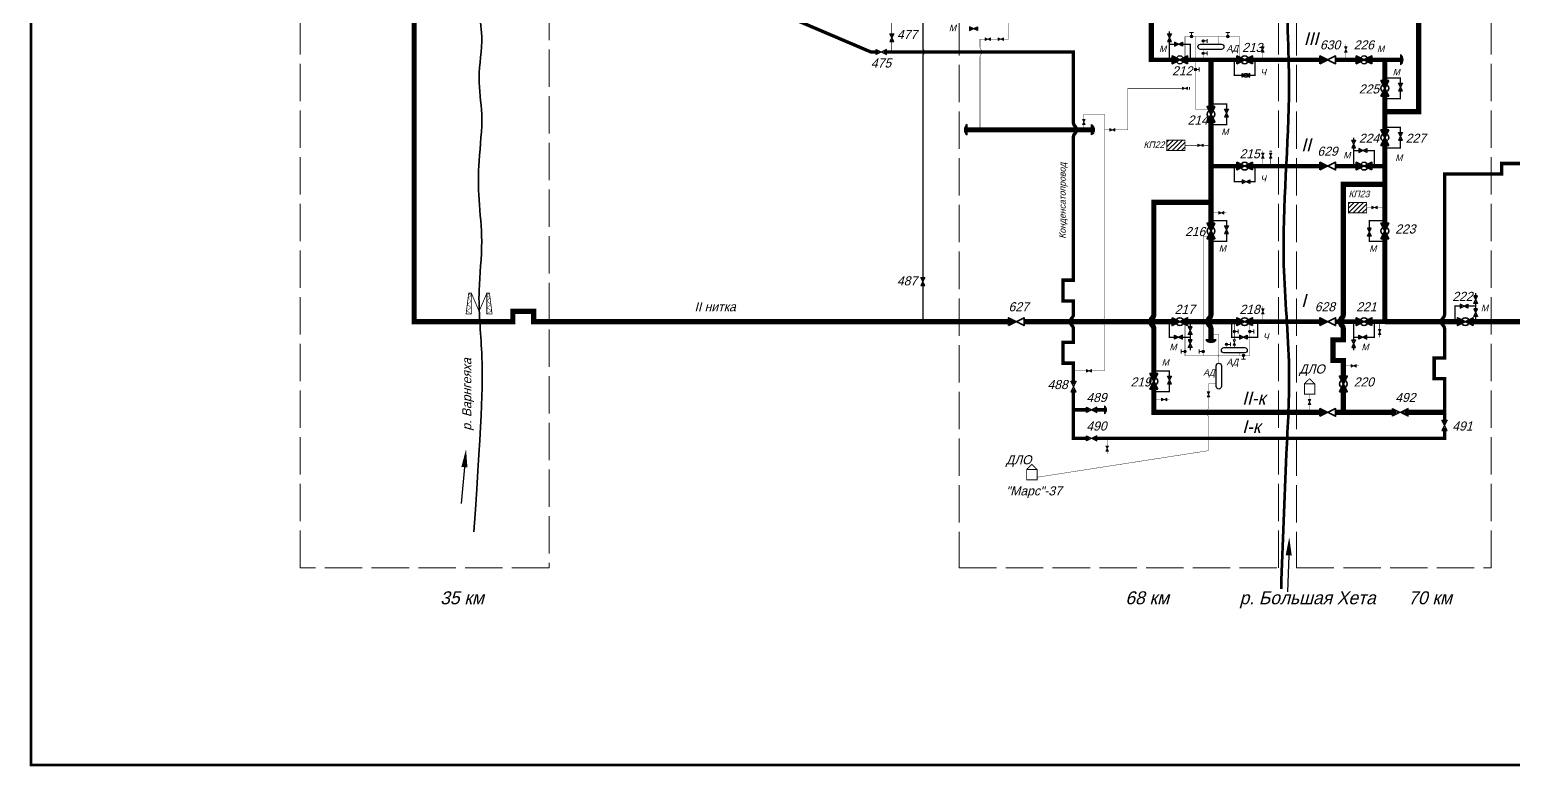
# Model space of a CAD drawing. Header units: millimetres. Extents: x 0 to 3108, y -1 to 580.
# Drawn here: x 1069 to 1640, y -1 to 284 of the extents above; entities that cross this region are included whole.
import ezdxf

# ---------------------------------------------------------------- set-up
doc = ezdxf.new("R2010")
doc.units = ezdxf.units.MM
doc.header["$MEASUREMENT"] = 0
doc.linetypes.add('ACAD_ISO02W100', pattern=[15, 12, -3])
for name, color, linetype in [('АД', 7, 'Continuous'), ('Вентили', 7, 'Continuous'), ('ДЛО', 7, 'Continuous'), ('Емкости', 7, 'Continuous'), ('Заглушки сферич.', 7, 'Continuous'), ('Задвижки ручн.ВД', 7, 'Continuous'), ('Клапаны обр.', 7, 'Continuous'), ('КП', 7, 'Continuous'), ('Краны шар.ВД', 7, 'Continuous'), ('Площадки', 7, 'Continuous'), ('Рамка', 7, 'Continuous'), ('Трубы 0057', 7, 'Continuous'), ('Трубы 0108', 7, 'Continuous'), ('Трубы 0114', 7, 'Continuous'), ('Трубы 0159', 7, 'Continuous'), ('Трубы 0325', 7, 'Continuous'), ('Трубы 0529', 7, 'Continuous'), ('Трубы 0720', 7, 'Continuous')]:
    doc.layers.add(name, color=color, linetype=linetype)
doc.layers.add('Штрих.', color=7, linetype='ACAD_ISO02W100', lineweight=15)
doc.styles.add('# елементов', font='ruslat.shx', dxfattribs={"oblique": 15, "height": 2.5})
doc.styles.add('# елементов 3.5', font='ruslat.shx', dxfattribs={"oblique": 15, "height": 3.5})
doc.styles.add('Наим. объектов', font='ruslat.shx', dxfattribs={"oblique": 15, "height": 3.5})
doc.styles.add('Рамка 5', font='ruslat.shx', dxfattribs={"oblique": 15, "height": 5})

# ---------------------------------------------------------------- blocks, each defined once
blk = doc.blocks.new('Задвижка ручн.ВД')
at = {"layer": 'Задвижки ручн.ВД', "linetype": 'ByBlock', "lineweight": -2}
h = blk.add_hatch(color=0, dxfattribs=at)
edge = h.paths.add_edge_path()
edge.add_ellipse((0.5, 0), major_axis=(0.177, 0.177), ratio=1, start_angle=108.43495, end_angle=135, ccw=False)
edge.add_line((0.276, 0.112), (0, 0.25))
edge.add_line((0, 0.25), (0, -0.25))
edge.add_line((0, -0.25), (0.276, -0.112))
edge.add_ellipse((0.5, 0), major_axis=(-0.177, 0.177), ratio=1, start_angle=45, end_angle=71.56505, ccw=False)
edge = h.paths.add_edge_path()
edge.add_line((0.5, 0), (0.276, 0.112))
edge.add_ellipse((0.5, 0), major_axis=(0.177, 0.177), ratio=1, start_angle=108.43495, end_angle=135)
edge.add_ellipse((0.5, 0), major_axis=(-0.177, 0.177), ratio=1, start_angle=45, end_angle=71.56505)
edge.add_line((0.276, -0.112), (0.5, 0))
edge = h.paths.add_edge_path()
edge.add_line((0.5, 0), (0.724, -0.112))
edge.add_ellipse((0.5, 0), major_axis=(0.177, 0.177), ratio=1, start_angle=288.43495, end_angle=315)
edge.add_ellipse((0.5, 0), major_axis=(-0.177, 0.177), ratio=1, start_angle=225, end_angle=251.56505)
edge.add_line((0.724, 0.112), (0.5, 0))
edge = h.paths.add_edge_path()
edge.add_ellipse((0.5, 0), major_axis=(0.177, 0.177), ratio=1, start_angle=288.43495, end_angle=315, ccw=False)
edge.add_line((0.724, -0.112), (1, -0.25))
edge.add_line((1, -0.25), (1, 0.25))
edge.add_line((1, 0.25), (0.724, 0.112))
edge.add_ellipse((0.5, 0), major_axis=(-0.177, 0.177), ratio=1, start_angle=225, end_angle=251.56505, ccw=False)
at = {"layer": 'Задвижки ручн.ВД', "color": 0, "linetype": 'ByBlock', "lineweight": -2}
blk.add_lwpolyline([(1, 0.25), (0, -0.25), (0, 0.25), (1, -0.25)], close=True, dxfattribs=at)
blk = doc.blocks.new('Кран шар.ВД')
at = {"layer": 'Краны шар.ВД', "linetype": 'ByBlock', "lineweight": -2}
h = blk.add_hatch(color=0, dxfattribs=at)
edge = h.paths.add_edge_path()
edge.add_ellipse((0.5, 0), major_axis=(0.177, 0.177), ratio=1, start_angle=108.43495, end_angle=135, ccw=False)
edge.add_line((0.276, 0.112), (0, 0.25))
edge.add_line((0, 0.25), (0, -0.25))
edge.add_line((0, -0.25), (0.276, -0.112))
edge.add_ellipse((0.5, 0), major_axis=(-0.177, 0.177), ratio=1, start_angle=45, end_angle=71.56505, ccw=False)
edge = h.paths.add_edge_path()
edge.add_line((0.5, 0), (0.276, 0.112))
edge.add_ellipse((0.5, 0), major_axis=(0.177, 0.177), ratio=1, start_angle=108.43495, end_angle=135)
edge.add_ellipse((0.5, 0), major_axis=(-0.177, 0.177), ratio=1, start_angle=45, end_angle=71.56505)
edge.add_line((0.276, -0.112), (0.5, 0))
edge = h.paths.add_edge_path()
edge.add_line((0.5, 0), (0.724, -0.112))
edge.add_ellipse((0.5, 0), major_axis=(0.177, 0.177), ratio=1, start_angle=288.43495, end_angle=315)
edge.add_ellipse((0.5, 0), major_axis=(-0.177, 0.177), ratio=1, start_angle=225, end_angle=251.56505)
edge.add_line((0.724, 0.112), (0.5, 0))
edge = h.paths.add_edge_path()
edge.add_ellipse((0.5, 0), major_axis=(0.177, 0.177), ratio=1, start_angle=288.43495, end_angle=315, ccw=False)
edge.add_line((0.724, -0.112), (1, -0.25))
edge.add_line((1, -0.25), (1, 0.25))
edge.add_line((1, 0.25), (0.724, 0.112))
edge.add_ellipse((0.5, 0), major_axis=(-0.177, 0.177), ratio=1, start_angle=225, end_angle=251.56505, ccw=False)
at = {"layer": 'Краны шар.ВД', "color": 0, "linetype": 'ByBlock', "lineweight": -2}
blk.add_lwpolyline([(0, 0.25), (1, -0.25), (1, 0.25), (0, -0.25)], close=True, dxfattribs=at)
blk.add_lwpolyline([(0.25, 0, 1), (0.75, 0, 1), (0.25, 0)], format="xyb", close=True, dxfattribs=at)
blk = doc.blocks.new('КП')
at = {"layer": 'Емкости', "linetype": 'ByBlock', "lineweight": -2}
h = blk.add_hatch(dxfattribs=at)
h.set_pattern_fill('ANSI31', color=0, scale=10, angle=180, style=0)
h.set_pattern_definition([(225, (927, 327), (0.8838835, -0.8838835), [])])
h.paths.add_polyline_path([(7, 2), (0, 2), (0, -2), (7, -2)])
at = {"layer": 'Емкости', "color": 0, "linetype": 'ByBlock', "lineweight": -2, "const_width": 0.35}
blk.add_lwpolyline([(7, -2), (0, -2), (0, 2), (7, 2)], close=True, dxfattribs=at)
blk = doc.blocks.new('Заглушка сфер.')
at = {"layer": 'Заглушки сферич.', "linetype": 'ByBlock', "lineweight": -2}
blk.add_hatch(color=0, dxfattribs=at).paths.add_polyline_path([(0, 0.5, 0.5), (0, -0.5)])
at = {"layer": 'Заглушки сферич.', "color": 0, "linetype": 'ByBlock', "lineweight": -2}
blk.add_line((0, -0.5), (0, 0.5), dxfattribs=at)
blk.add_arc((0.375, 0), 0.625, 126.8699, 233.1301, dxfattribs=at)
blk = doc.blocks.new('АД')
at = {"layer": 'АД', "color": 0, "linetype": 'ByBlock', "lineweight": -2}
blk.add_lwpolyline([(0.9, -0.1), (0.1, -0.1, -1), (0.1, 0.1), (0.9, 0.1, -1)], format="xyb", close=True, dxfattribs=at)
blk = doc.blocks.new('Вентиль')
at = {"layer": 'Вентили', "linetype": 'ByBlock', "lineweight": -2}
blk.add_hatch(color=0, dxfattribs=at).paths.add_polyline_path([(1, 0, 1), (0, 0, 1)])
at = {"layer": 'Вентили', "color": 0, "linetype": 'ByBlock', "lineweight": -2}
for points in [[(-0.25, 1.5), (1.25, 1.5)], [(0.5, 0.5), (0.5, 1.5)]]:
    blk.add_lwpolyline(points, dxfattribs=at)
blk.add_lwpolyline([(0, 0, 1), (1, 0, 1)], format="xyb", close=True, dxfattribs=at)
blk = doc.blocks.new('Пересеч. 057-720')
at = {"layer": 'Трубы 0057', "const_width": 0.15}
blk.add_lwpolyline([(-1.95, 0, -0.148069), (-1.12, -0.25), (-0.83, -0.45, 0.302776), (0.83, -0.45), (1.12, -0.25, -0.148069), (1.95, 0)], format="xyb", dxfattribs=at)
blk = doc.blocks.new('Пересеч. 720-159')
at = {"layer": 'Трубы 0720', "const_width": 2}
blk.add_lwpolyline([(-2.83, 0, -0.198912), (-1.41, -0.59), (-1.41, -0.59, 0.414214), (1.41, -0.59), (1.41, -0.59, -0.198912), (2.83, 0)], format="xyb", dxfattribs=at)
blk = doc.blocks.new('Клапан обр.')
at = {"layer": 'Клапаны обр.', "linetype": 'ByBlock', "lineweight": -2}
blk.add_hatch(color=0, dxfattribs=at).paths.add_polyline_path([(0, 0.25), (0, -0.25), (0.5, 0)])
at = {"layer": 'Клапаны обр.', "color": 0, "linetype": 'ByBlock', "lineweight": -2}
blk.add_lwpolyline([(0, -0.25), (0, 0.25), (1, -0.25), (1, 0.25)], close=True, dxfattribs=at)
blk = doc.blocks.new('Пересеч. 325-720')
at = {"layer": 'Трубы 0325', "color": 0, "linetype": 'ByBlock', "lineweight": -2, "const_width": 1.3}
blk.add_lwpolyline([(-2.83, 0, -0.198912), (-1.41, -0.59), (-1.41, -0.59, 0.414214), (1.41, -0.59), (1.41, -0.59, -0.198912), (2.83, 0)], format="xyb", dxfattribs=at)
blk = doc.blocks.new('Пересеч. 159-114')
at = {"layer": 'Трубы 0159', "const_width": 0.5}
blk.add_lwpolyline([(-1.41, 0, -0.198912), (-0.71, -0.29), (-0.71, -0.29, 0.414214), (0.71, -0.29), (0.71, -0.29, -0.198912), (1.41, 0)], format="xyb", dxfattribs=at)
blk = doc.blocks.new('Пересеч. 057-114')
at = {"layer": 'Трубы 0057', "const_width": 0.15}
blk.add_lwpolyline([(-0.71, 0, -0.198912), (-0.35, -0.15), (-0.35, -0.15, 0.414214), (0.35, -0.15), (0.35, -0.15, -0.198912), (0.71, 0)], format="xyb", dxfattribs=at)
blk = doc.blocks.new('ДЛО')
at = {"layer": 'ДЛО', "color": 0, "linetype": 'ByBlock', "lineweight": -2, "const_width": 0.35}
blk.add_lwpolyline([(2, 0), (-2, 0), (-2, 4), (0, 6), (2, 4)], close=True, dxfattribs=at)
blk.add_lwpolyline([(-2, 4), (2, 4)], dxfattribs=at)

msp = doc.modelspace()

# ---------------------------------------------------------------- linework, layer by layer
at = {"layer": 'Задвижки ручн.ВД', "lineweight": 15}
for p, q in [((1515.75, 261.5), (1515.75, 260.5)), ((1546.5, 236.75), (1547.5, 236.75))]:
    msp.add_line(p, q, dxfattribs=at)
at = {"layer": 'Площадки', "color": 5, "lineweight": 25}
for p, q in [((1236.33, 114.86), (1235.04, 100.93)), ((1553.95, 80.84), (1553.51, 66.85))]:
    msp.add_line(p, q, dxfattribs=at)
at = {"layer": 'Площадки', "const_width": 0.3}
for points in [[(1238, 182), (1237, 174), (1239, 174), (1239, 182)], [(1245, 174), (1245, 182), (1246, 182), (1247, 174)]]:
    msp.add_lwpolyline(points, close=True, dxfattribs=at)
at = {"layer": 'Площадки'}
for points, const_width in [([(1239, 174), (1237.15, 175.23), (1239, 176.38), (1237.45, 177.63), (1239, 179), (1237.78, 180.22), (1239, 181), (1238, 182)], 0.15), ([(1239, 182), (1242, 175), (1245, 182)], 0.3), ([(1245, 174), (1246.85, 175.23), (1245, 176.38), (1246.55, 177.63), (1245, 179), (1246.22, 180.22), (1245, 181), (1246, 182)], 0.15)]:
    msp.add_lwpolyline(points, dxfattribs=dict(at, const_width=const_width))
at = {"layer": 'Площадки', "color": 5, "lineweight": 100}
msp.add_spline([(1559, 460), (1554, 376), (1554, 345), (1553, 304), (1554, 262), (1552, 193), (1554, 153), (1553, 120), (1551, 68)], degree=3, dxfattribs=at)
at = {"layer": 'Площадки', "color": 5, "lineweight": 35}
msp.add_open_spline([(1255, 445), (1250, 434), (1250, 417), (1252, 398), (1250, 386), (1249, 374), (1249.1, 361.93), (1245.49, 349.5), (1245.07, 334.98), (1243.91, 320.34), (1243.36, 305.66), (1241.25, 292.66), (1243.97, 279.35), (1241.02, 265.66), (1243.9, 249.68), (1241.67, 234.02), (1241.71, 217.65), (1243.75, 201.01), (1241.11, 181.34), (1243.68, 156.65), (1243.31, 138.3), (1240, 90)], degree=3, knots=[0, 0, 0, 0, 33.734256, 48.052077, 64.176592, 74.616899, 85.797239, 100.11506, 113.153464, 129.184684, 144.21798, 157.256385, 168.301746, 184.332966, 198.368635, 216.396391, 231.396391, 247.42761, 266.453908, 290.474732, 321.557276, 321.557276, 321.557276, 321.557276], dxfattribs=at)
at = {"layer": 'Площадки', "color": 5, "lineweight": 25}
for points in [[(1237.5, 114.76), (1235.17, 114.97), (1236.98, 121.83)], [(1555.11, 80.81), (1552.78, 80.88), (1554.16, 87.84)]]:
    msp.add_solid(points, dxfattribs=at)
at = {"layer": 'Рамка', "const_width": 1}
msp.add_lwpolyline([(1069.33, 0), (1069.33, 579), (2064.67, 579), (2064.67, 0)], close=True, dxfattribs=at)
at = {"layer": 'Трубы 0057', "const_width": 0.15}
for points in [[(1446, 290), (1446, 280), (1444, 280)], [(1514, 272), (1514, 281), (1535, 281), (1535, 272)], [(1518, 281), (1518, 253), (1524, 253)], [(1527, 278), (1527, 281)], [(1437, 280), (1435, 280), (1435, 276.95)], [(1442, 280), (1439, 280)], [(1521, 280), (1521, 278)], [(1521, 276), (1521, 272)], [(1544, 277), (1544, 278)], [(1544, 272), (1544, 275)], [(1576, 277), (1576, 278)], [(1576, 272), (1576, 275)], [(1435, 273.05), (1435, 245)], [(1487, 245), (1492, 245), (1492, 261), (1513, 261)], [(1475, 249.05), (1475, 251.05), (1483, 251.05), (1483, 172.95)], [(1475, 245), (1475, 247)], [(1483, 245), (1485, 245)], [(1514, 239), (1519, 239)], [(1521, 239), (1524, 239)], [(1544, 236), (1544, 237)], [(1544, 231), (1544, 234)], [(1547, 231), (1547, 234)], [(1524, 213), (1527, 213)], [(1529, 213), (1530, 213)], [(1584, 215), (1586, 215)], [(1588, 215), (1591, 215)], [(1524, 204), (1521, 204), (1521, 158)], [(1544, 176), (1544, 177)], [(1544, 171), (1544, 174)], [(1483, 169.05), (1483, 152)], [(1539, 171), (1539, 158), (1514, 158), (1514, 171)], [(1524, 166), (1527, 166), (1527, 158.71)], [(1533, 171), (1533, 164)], [(1589, 171), (1589, 168)], [(1589, 166), (1589, 165)], [(1530, 163), (1530, 161)], [(1533, 162), (1533, 161)], [(1527, 157.29), (1527, 155)], [(1535, 159), (1535, 158)], [(1476, 152), (1471, 152)], [(1483, 152), (1478, 152)], [(1575, 154), (1578, 154)], [(1580, 154), (1581, 154)], [(1562, 141), (1562, 143)], [(1502, 141), (1505, 141)], [(1507, 141), (1508, 141)], [(1562, 136), (1562, 139)], [(1523, 134.05), (1523, 121.25)], [(1484, 126), (1484, 123)], [(1484, 121), (1484, 120)]]:
    msp.add_lwpolyline(points, dxfattribs=at)
at = {"layer": 'Трубы 0057'}
for points in [[(1523, 144, 0.15, 0.15, 0), (1523, 147, 0.15, 0.15, 0), (1526, 147, 0, 0, 0)], [(1523, 137.95, 0.15, 0.15, 0), (1523, 142, 0.15, 0.15, 0)], [(1523, 121.25, 0.15, 0.15, 0), (1457, 111, 0, 0, 0)]]:
    msp.add_lwpolyline(points, format="xyseb", dxfattribs=at)
at = {"layer": 'Трубы 0108', "color": 5, "const_width": 0.3}
for points in [[(1401, 282), (1401, 325.56)], [(1401, 275), (1401, 279)]]:
    msp.add_lwpolyline(points, dxfattribs=at)
at = {"layer": 'Трубы 0159', "const_width": 0.5}
for points in [[(1413, 276.41), (1413, 320.44)], [(1508, 282), (1508, 283)], [(1508, 272), (1508, 279)], [(1510, 278), (1508, 278)], [(1516, 272), (1516, 278), (1513, 278)], [(1413, 188), (1413, 273.59)], [(1533, 272), (1533, 266), (1536, 266)], [(1591, 257), (1597, 257), (1597, 260)], [(1524, 247), (1530, 247), (1530, 250)], [(1579, 241), (1579, 242)], [(1591, 238), (1597, 238), (1597, 241)], [(1579, 231), (1579, 238)], [(1581, 237), (1579, 237)], [(1587, 231), (1587, 237), (1584, 237)], [(1533, 231), (1533, 225), (1536, 225)], [(1591, 210), (1585, 210), (1585, 207)], [(1524, 202), (1530, 202), (1530, 205)], [(1413, 171), (1413, 185)], [(1618, 171), (1618, 177), (1620, 177)], [(1623, 177), (1626, 177)], [(1626, 181), (1626, 182)], [(1626, 176), (1626, 178)], [(1626, 171), (1626, 173)], [(1508, 171), (1508, 165), (1510, 165)], [(1516, 171), (1516, 169)], [(1516, 166), (1516, 164)], [(1532, 171), (1532, 165), (1535, 165)], [(1579, 171), (1579, 164)], [(1587, 171), (1587, 165), (1584, 165)], [(1513, 165), (1516, 165)], [(1516, 161), (1516, 160)], [(1581, 165), (1579, 165)], [(1579, 161), (1579, 160)], [(1502, 144), (1508, 144), (1508, 147)]]:
    msp.add_lwpolyline(points, dxfattribs=at)
at = {"layer": 'Трубы 0159'}
for points in [[(1539, 266, 0.5, 0.5, 0), (1541, 266, 0.5, 0.5, 0), (1541, 272, 0, 0, 0)], [(1597, 263, 0.5, 0.5, 0), (1597, 265, 0.5, 0.5, 0), (1591, 265, 0, 0, 0)], [(1530, 253, 0.5, 0.5, 0), (1530, 255, 0.5, 0.5, 0), (1524, 255, 0, 0, 0)], [(1597, 244, 0.5, 0.5, 0), (1597, 246, 0.5, 0.5, 0), (1591, 246, 0, 0, 0)], [(1539, 225, 0.5, 0.5, 0), (1541, 225, 0.5, 0.5, 0), (1541, 231, 0, 0, 0)], [(1530, 208, 0.5, 0.5, 0), (1530, 210, 0.5, 0.5, 0), (1524, 210, 0, 0, 0)], [(1585, 204, 0.5, 0.5, 0), (1585, 202, 0.5, 0.5, 0), (1591, 202, 0, 0, 0)], [(1538, 165, 0.5, 0.5, 0), (1542, 165, 0.5, 0.5, 0), (1542, 171, 0, 0, 0)], [(1508, 150, 0.5, 0.5, 0), (1508, 152, 0.5, 0.5, 0), (1502, 152, 0, 0, 0)]]:
    msp.add_lwpolyline(points, format="xyseb", dxfattribs=at)
at = {"layer": 'Трубы 0325', "color": 1}
for points in [[(1255, 327, 1.3, 1.3, 0), (1271, 327, 1.3, 1.3, 0), (1283.93, 321.49, 1.3, 1.3, 0), (1285.5, 325.17, 1.3, 1.3, 0), (1292.86, 322.03, 1.3, 1.3, 0), (1291.29, 318.35, 1.3, 1.3, 0), (1298.65, 315.22, 1.3, 1.3, 0), (1300.22, 318.9, 1.3, 1.3, 0), (1307.58, 315.76, 1.3, 1.3, 0), (1306.01, 312.08, 1.3, 1.3, 0), (1313.37, 308.94, 1.3, 1.3, 0), (1314.94, 312.62, 1.3, 1.3, 0), (1322.3, 309.48, 1.3, 1.3, 0), (1320.73, 305.81, 1.3, 1.3, 0), (1354.35, 291.47, 1.3, 1.3, 0), (1355.92, 295.15, 1.3, 1.3, 0), (1363.28, 292.02, 1.3, 1.3, 0), (1361.71, 288.34, 1.3, 1.3, 0), (1393, 275, 1.3, 1.3, 0), (1395, 275, 0, 0, 0)], [(1471, 247.83, 1.3, 1.3, 0), (1471, 275, 1.3, 1.3, 0), (1399, 275, 0, 0, 0)], [(1471, 173.83, 1.3, 1.3, 0), (1471, 179, 1.3, 1.3, 0), (1467, 179, 1.3, 1.3, 0), (1467, 187, 1.3, 1.3, 0), (1471, 187, 1.3, 1.3, 0), (1471, 242.17, 0, 0, 0)], [(1714.22, 173.76, 1.3, 1.3, 0), (1702.15, 228, 1.3, 1.3, 0), (1644, 228, 1.3, 1.3, 0), (1644, 232, 1.3, 1.3, 0), (1636, 232, 1.3, 1.3, 0), (1636, 228, 1.3, 1.3, 0), (1614, 228, 1.3, 1.3, 0), (1614, 173.83, 0, 0, 0)], [(1471, 148, 1.3, 1.3, 0), (1471, 155, 1.3, 1.3, 0), (1467, 155, 1.3, 1.3, 0), (1467, 163, 1.3, 1.3, 0), (1471, 163, 1.3, 1.3, 0), (1471, 168.17, 0, 0, 0)], [(1476, 126, 1.3, 1.3, 0), (1471, 126, 1.3, 1.3, 0), (1471, 144, 1.3, 1.3, 0)], [(1614, 129, 1.3, 1.3, 0), (1614, 126, 1.3, 1.3, 0), (1480, 126, 0, 0, 0)]]:
    msp.add_lwpolyline(points, format="xyseb", dxfattribs=at)
at = {"layer": 'Трубы 0325', "color": 1, "const_width": 1.3}
for points in [[(1614, 168.17), (1614, 157), (1610, 157), (1610, 149), (1614, 149), (1614, 133)], [(1471, 137), (1476, 137)], [(1480, 137), (1483, 137)]]:
    msp.add_lwpolyline(points, dxfattribs=at)
at = {"layer": 'Трубы 0720'}
for points in [[(1446, 171, 2, 2, 0), (1263, 171, 2, 2, 0), (1263, 175, 2, 2, 0), (1255, 175, 2, 2, 0), (1255, 171, 2, 2, 0), (1217, 171, 2, 2, 0), (1217, 336, 0, 0, 0)], [(1501, 311, 2, 2, 0), (1501, 272, 1.7, 1.7, 0), (1509, 272, 0, 0, 0)]]:
    msp.add_lwpolyline(points, format="xyseb", dxfattribs=at)
for points, const_width in [([(1604, 295), (1604, 252), (1591, 252)], 2), ([(1515, 272), (1534, 272)], 1.7), ([(1524, 272), (1524, 254)], 2), ([(1540, 272), (1566, 272)], 1.7), ([(1572, 272), (1580, 272)], 1.7), ([(1586, 272), (1597, 272)], 1.7), ([(1591, 272), (1591, 264)], 2), ([(1591, 258), (1591, 245)], 2), ([(1430, 245), (1478, 245)], 2), ([(1524, 248), (1524, 209)], 2), ([(1591, 239), (1591, 209)], 2), ([(1524, 231), (1534, 231)], 1.7), ([(1540, 231), (1566, 231)], 1.7), ([(1572, 231), (1580, 231)], 1.7), ([(1586, 231), (1591, 231)], 1.7), ([(1591, 224), (1575, 224), (1575, 173.83)], 2), ([(1524, 217), (1502, 217), (1502, 173.83)], 2), ([(1524, 203), (1524, 173.83)], 2), ([(1591, 203), (1591, 171)], 2), ([(1509, 171), (1452, 171)], 2), ([(1534, 171), (1515, 171)], 2), ([(1566, 171), (1540, 171)], 1.7), ([(1580, 171), (1572, 171)], 1.7), ([(1591, 171), (1586, 171)], 1.7), ([(1619, 171), (1591, 171)], 2), ([(1682, 171), (1625, 171)], 2), ([(1502, 168.17), (1502, 151)], 2), ([(1524, 168.17), (1524, 164)], 2), ([(1575, 168.17), (1575, 164), (1571, 164), (1571, 156), (1575, 156), (1575, 150)], 2), ([(1502, 145), (1502, 136), (1566, 136)], 2), ([(1575, 144), (1575, 136)], 2), ([(1572, 136), (1594, 136)], 2), ([(1600, 136), (1614, 136)], 2)]:
    msp.add_lwpolyline(points, dxfattribs=dict(at, const_width=const_width))
at = {"layer": 'Штрих.', "ltscale": 1.2}
for points in [[(1173, 438), (1269, 438), (1269, 76), (1173, 76)], [(1550, 414), (1427, 414), (1427, 76), (1550, 76)], [(1632, 414), (1557, 414), (1557, 76), (1632, 76)]]:
    msp.add_lwpolyline(points, close=True, dxfattribs=at)

# ---------------------------------------------------------------- block references
at = {"layer": 'АД', "lineweight": 25, "xscale": 10, "yscale": 10}
for p in [(1519, 277), (1528, 160)]:
    msp.add_blockref('АД', p, dxfattribs=at)
at = {"layer": 'АД', "lineweight": 25, "xscale": 10, "yscale": 10, "rotation": 270}
msp.add_blockref('АД', (1527, 155), dxfattribs=at)
at = {"layer": 'Вентили', "lineweight": 15}
for p in [(1516, 281), (1530, 281)]:
    msp.add_blockref('Вентиль', p, dxfattribs=at)
for p, rotation in [((1521, 279.75), 270), ((1521, 275), 270), ((1518, 268.75), 270), ((1533, 167.75), 270), ((1539, 167.75), 270), ((1514, 159), 90), ((1521, 159), 90), ((1530, 162.75), 270), ((1537, 158), 180)]:
    msp.add_blockref('Вентиль', p, dxfattribs=dict(at, rotation=rotation))
at = {"layer": 'ДЛО'}
for p in [(1562, 143), (1455, 110)]:
    msp.add_blockref('ДЛО', p, dxfattribs=at)
at = {"layer": 'Заглушки сферич.', "xscale": 4, "yscale": 4}
for p, rotation in [((1597, 272), 180), ((1524, 164), 89.99999999999999)]:
    msp.add_blockref('Заглушка сфер.', p, dxfattribs=dict(at, rotation=rotation))
at = {"layer": 'Заглушки сферич.', "yscale": 4}
for p, xscale in [((1430, 245), 4), ((1478, 245), -4)]:
    msp.add_blockref('Заглушка сфер.', p, dxfattribs=dict(at, xscale=xscale))
at = {"layer": 'Заглушки сферич.', "color": 1, "xscale": 3, "yscale": 3, "rotation": 180}
msp.add_blockref('Заглушка сфер.', (1483, 137), dxfattribs=at)
at = {"layer": 'Задвижки ручн.ВД', "lineweight": 25}
for p, xscale, yscale, rotation in [((1401, 282), 3, 3, 270), ((1431, 284), -3, 3, 179.9999999999974), ((1508, 279), -3, 3, 269.9999999999973), ((1510, 278), -3, 3, 179.9999999999974), ((1597, 260), -3, 3, 269.9999999999973), ((1530, 250), -3, 3, 269.9999999999973), ((1579, 238), -3, 3, 269.9999999999973), ((1597, 241), -3, 3, 269.9999999999973), ((1581, 237), -3, 3, 179.9999999999974), ((1536, 225), -3, 3, 179.9999999999974), ((1530, 205), -3, 3, 269.9999999999973), ((1585, 207), -3, 3, 89.99999999999736), ((1413, 188), 3, 3, 270), ((1623, 177), 3, 3, 180.0000000000026), ((1626, 178), 3, 3, 90.00000000000263), ((1626, 173), 3, 3, 90.00000000000263), ((1516, 169), -3, 3, 89.99999999999746), ((1513, 165), -3, 3, 359.9999999999973), ((1516, 164), -3, 3, 89.99999999999746), ((1535, 165), -3, 3, 179.9999999999974), ((1579, 164), 3, 3, 270.0000000000026), ((1581, 165), 3, 3, 2.637889906509372e-12), ((1508, 147), -3, 3, 269.9999999999973), ((1471, 148), 4, 4, 270), ((1594, 136), 6, 6, 2.637889906509372e-12), ((1614, 133), 4, 4, 270.0000000000026)]:
    msp.add_blockref('Задвижка ручн.ВД', p, dxfattribs=dict(at, xscale=xscale, yscale=yscale, rotation=rotation))
at = {"layer": 'Задвижки ручн.ВД', "lineweight": 15, "xscale": 2, "yscale": 2}
for p in [(1437, 280), (1442, 280), (1513, 261), (1485, 245), (1476, 152)]:
    msp.add_blockref('Задвижка ручн.ВД', p, dxfattribs=at)
at = {"layer": 'Задвижки ручн.ВД', "lineweight": 25, "xscale": 4, "yscale": 4}
for p in [(1395, 275), (1476, 137), (1476, 126)]:
    msp.add_blockref('Задвижка ручн.ВД', p, dxfattribs=at)
at = {"layer": 'Задвижки ручн.ВД', "lineweight": 15, "xscale": 2, "yscale": 2}
for p, rotation in [((1544, 277), 270), ((1576, 277), 270), ((1475, 249), 270), ((1521, 239), 180), ((1544, 236), 270), ((1547, 234), 90), ((1529, 213), 180), ((1588, 215), 180), ((1544, 176), 270), ((1589, 166), 90), ((1580, 154), 180), ((1523, 144), 270), ((1507, 141), 180), ((1562, 141), 270), ((1484, 121), 90)]:
    msp.add_blockref('Задвижка ручн.ВД', p, dxfattribs=dict(at, rotation=rotation))
at = {"layer": 'Клапаны обр.', "lineweight": 35, "xscale": 6, "yscale": 6}
for p in [(1566, 272), (1566, 231), (1446, 171), (1566, 171), (1566, 136)]:
    msp.add_blockref('Клапан обр.', p, dxfattribs=at)
at = {"layer": 'Клапаны обр.', "lineweight": 15, "xscale": 2, "yscale": 2, "rotation": 90}
msp.add_blockref('Клапан обр.', (1533, 162), dxfattribs=at)
at = {"layer": 'КП', "rotation": 180}
for p in [(1514, 239), (1584, 215)]:
    msp.add_blockref('КП', p, dxfattribs=at)
at = {"layer": 'Краны шар.ВД', "lineweight": 35, "xscale": 6, "yscale": 6}
for p, rotation in [((1515, 272), 180), ((1540, 272), 180), ((1586, 272), 180), ((1591, 264), 270), ((1524, 254), 270), ((1591, 245), 270), ((1540, 231), 180), ((1586, 231), 180), ((1524, 209), 270), ((1591, 203), 90), ((1540, 171), 180), ((1586, 171), 180), ((1625, 171), 180), ((1502, 151), 270), ((1575, 144), 90)]:
    msp.add_blockref('Кран шар.ВД', p, dxfattribs=dict(at, rotation=rotation))
at = {"layer": 'Краны шар.ВД', "lineweight": 25, "xscale": -3, "yscale": 3}
msp.add_blockref('Кран шар.ВД', (1539, 266), dxfattribs=at)
at = {"layer": 'Краны шар.ВД', "lineweight": 35, "xscale": 6, "yscale": 6}
msp.add_blockref('Кран шар.ВД', (1509, 171), dxfattribs=at)
at = {"layer": 'Трубы 0057'}
for name, p, rotation in [('Пересеч. 057-720', (1435, 275), 90), ('Пересеч. 057-720', (1483, 171), 270), ('Пересеч. 057-114', (1527, 158), 270), ('Пересеч. 057-720', (1523, 136), 270)]:
    msp.add_blockref(name, p, dxfattribs=dict(at, rotation=rotation))
at = {"layer": 'Трубы 0057', "color": 1, "rotation": 90}
msp.add_blockref('Пересеч. 325-720', (1471, 245), dxfattribs=at)
at = {"layer": 'Трубы 0159', "rotation": 90}
msp.add_blockref('Пересеч. 159-114', (1413, 275), dxfattribs=at)
at = {"layer": 'Трубы 0325', "color": 1, "rotation": 270}
for p in [(1471, 171), (1614, 171)]:
    msp.add_blockref('Пересеч. 325-720', p, dxfattribs=at)
at = {"layer": 'Трубы 0720', "rotation": 270}
for p in [(1502, 171), (1524, 171), (1575, 171)]:
    msp.add_blockref('Пересеч. 720-159', p, dxfattribs=at)

# ---------------------------------------------------------------- texts
at = {"layer": 'АД', "lineweight": 25, "style": '# елементов', "oblique": 15}
for p in [(1530, 275.18), (1530, 154.18), (1521, 150.18)]:
    msp.add_text('АД', height=2.5, dxfattribs=at).set_placement(p)
at = {"layer": 'ДЛО', "lineweight": 35, "style": 'Наим. объектов', "oblique": 15}
for s, p in [('ДЛО', (1558, 151)), ('ДЛО', (1445, 116)), ('"Марс"-37', (1445, 104))]:
    msp.add_text(s, height=3.5, dxfattribs=at).set_placement(p)
at = {"layer": 'Задвижки ручн.ВД', "lineweight": 35, "style": '# елементов 3.5', "oblique": 15}
for s, p in [('477', (1403, 280)), ('475', (1393, 269)), ('487', (1403, 185)), ('488', (1461, 145)), ('489', (1476, 140)), ('492', (1595, 140)), ('490', (1476, 129)), ('491', (1617, 129))]:
    msp.add_text(s, height=3.5, dxfattribs=at).set_placement(p)
at = {"layer": 'Клапаны обр.', "lineweight": 35, "style": '# елементов 3.5', "oblique": 15}
for s, p in [('630', (1566, 276)), ('629', (1565, 235)), ('627', (1446, 175)), ('628', (1564, 175))]:
    msp.add_text(s, height=3.5, dxfattribs=at).set_placement(p)
at = {"layer": 'КП', "lineweight": 25, "style": '# елементов', "oblique": 15}
for s, p in [('КП22', (1498, 238)), ('КП23', (1577, 219))]:
    msp.add_text(s, height=2.5, dxfattribs=at).set_placement(p)
at = {"layer": 'Краны шар.ВД', "lineweight": 25, "style": '# елементов', "oblique": 15}
for s, p in [('М', (1423, 283)), ('М', (1504, 275)), ('М', (1588, 275)), ('Ч', (1543, 266)), ('М', (1594, 266)), ('М', (1528, 243)), ('М', (1575, 234)), ('М', (1595, 233)), ('Ч', (1543, 225)), ('М', (1527, 198)), ('М', (1585, 198)), ('М', (1628, 175)), ('Ч', (1544, 164)), ('М', (1508, 160)), ('М', (1582, 160)), ('М', (1505, 154))]:
    msp.add_text(s, height=2.5, dxfattribs=at).set_placement(p)
at = {"layer": 'Краны шар.ВД', "lineweight": 35, "style": '# елементов 3.5', "oblique": 15}
for s, p in [('213', (1536, 275)), ('226', (1579, 276)), ('212', (1509, 266)), ('225', (1581, 259)), ('214', (1515, 247)), ('224', (1581, 240)), ('227', (1599, 240)), ('215', (1535, 234)), ('216', (1514, 204)), ('223', (1595, 205)), ('217', (1510, 174)), ('218', (1535, 174)), ('221', (1580, 175)), ('222', (1617, 179)), ('219', (1493, 146)), ('220', (1579, 146))]:
    msp.add_text(s, height=3.5, dxfattribs=at).set_placement(p)
at = {"layer": 'Площадки', "lineweight": 35, "style": 'Наим. объектов', "oblique": 15}
msp.add_text('р. Варнгеяха', height=3.5, rotation=90, dxfattribs=at).set_placement((1239, 129))
at = {"layer": 'Площадки', "lineweight": 50, "style": 'Рамка 5', "oblique": 15}
for s, p in [('35 км', (1227, 62)), ('68 км', (1491, 62)), ('р. Большая Хета', (1535, 62)), ('70 км', (1600, 62))]:
    msp.add_text(s, height=5, dxfattribs=at).set_placement(p)
at = {"layer": 'Трубы 0114', "lineweight": 25, "style": '# елементов', "oblique": 15}
msp.add_text('Конденсатопровод', height=2.5, rotation=90, dxfattribs=at).set_placement((1468, 203))
at = {"layer": 'Трубы 0325', "lineweight": 50, "style": 'Рамка 5', "oblique": 15}
msp.add_text('I-к', height=5, dxfattribs=at).set_placement((1536, 128))
at = {"layer": 'Трубы 0529', "lineweight": 50, "style": 'Рамка 5', "oblique": 15}
for s, p in [('III', (1559.73, 277.65)), ('II', (1558.73, 236.65)), ('I', (1558.73, 176.65))]:
    msp.add_text(s, height=5, dxfattribs=at).set_placement(p)
at = {"layer": 'Трубы 0720', "lineweight": 35, "style": 'Наим. объектов', "oblique": 15}
msp.add_text('II нитка', height=3.5, dxfattribs=at).set_placement((1325, 175))
at = {"layer": 'Трубы 0720', "lineweight": 50, "style": 'Рамка 5', "oblique": 15}
msp.add_text('II-к', height=5, dxfattribs=at).set_placement((1536, 139))

doc.saveas('drawing.dxf')
